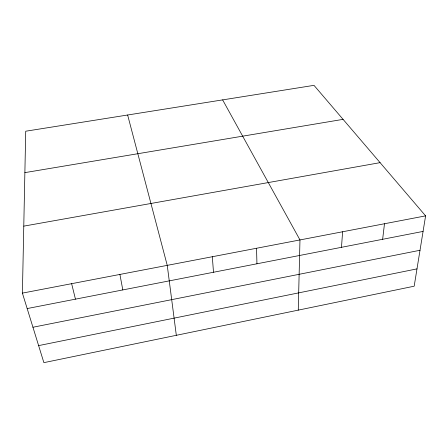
<?xml version="1.0" encoding="UTF-8"?>
<svg xmlns="http://www.w3.org/2000/svg" width="448" height="448" viewBox="0 0 448 448"><rect width="100%" height="100%" fill="white"/><g stroke="black" fill="none" stroke-linecap="round" stroke-linejoin="round"><path stroke-width="0.67" d="M22.4 293.115L25.726 131.219L313.992 85.35L425.6 215.869L414.182 286.199L43.882 362.65L22.4 293.115L425.6 215.869M298.262 310.134L299.975 239.938L222.634 99.887M341.488 247.313L342.608 231.767M382.642 239.294L384.479 223.748M38.618 345.615L416.993 268.878M32.945 327.247L420.017 250.27M27.171 308.566L423.074 231.414M23.778 226.134L380.094 162.652M24.875 172.631L343.073 119.358M127.635 115.002L167.244 265.367L176.322 335.306M71.635 283.685L75.454 299.158M119.907 274.434L122.808 289.929M212.313 256.732L213.5 272.255M256.547 248.254L256.939 263.794"/></g></svg>
